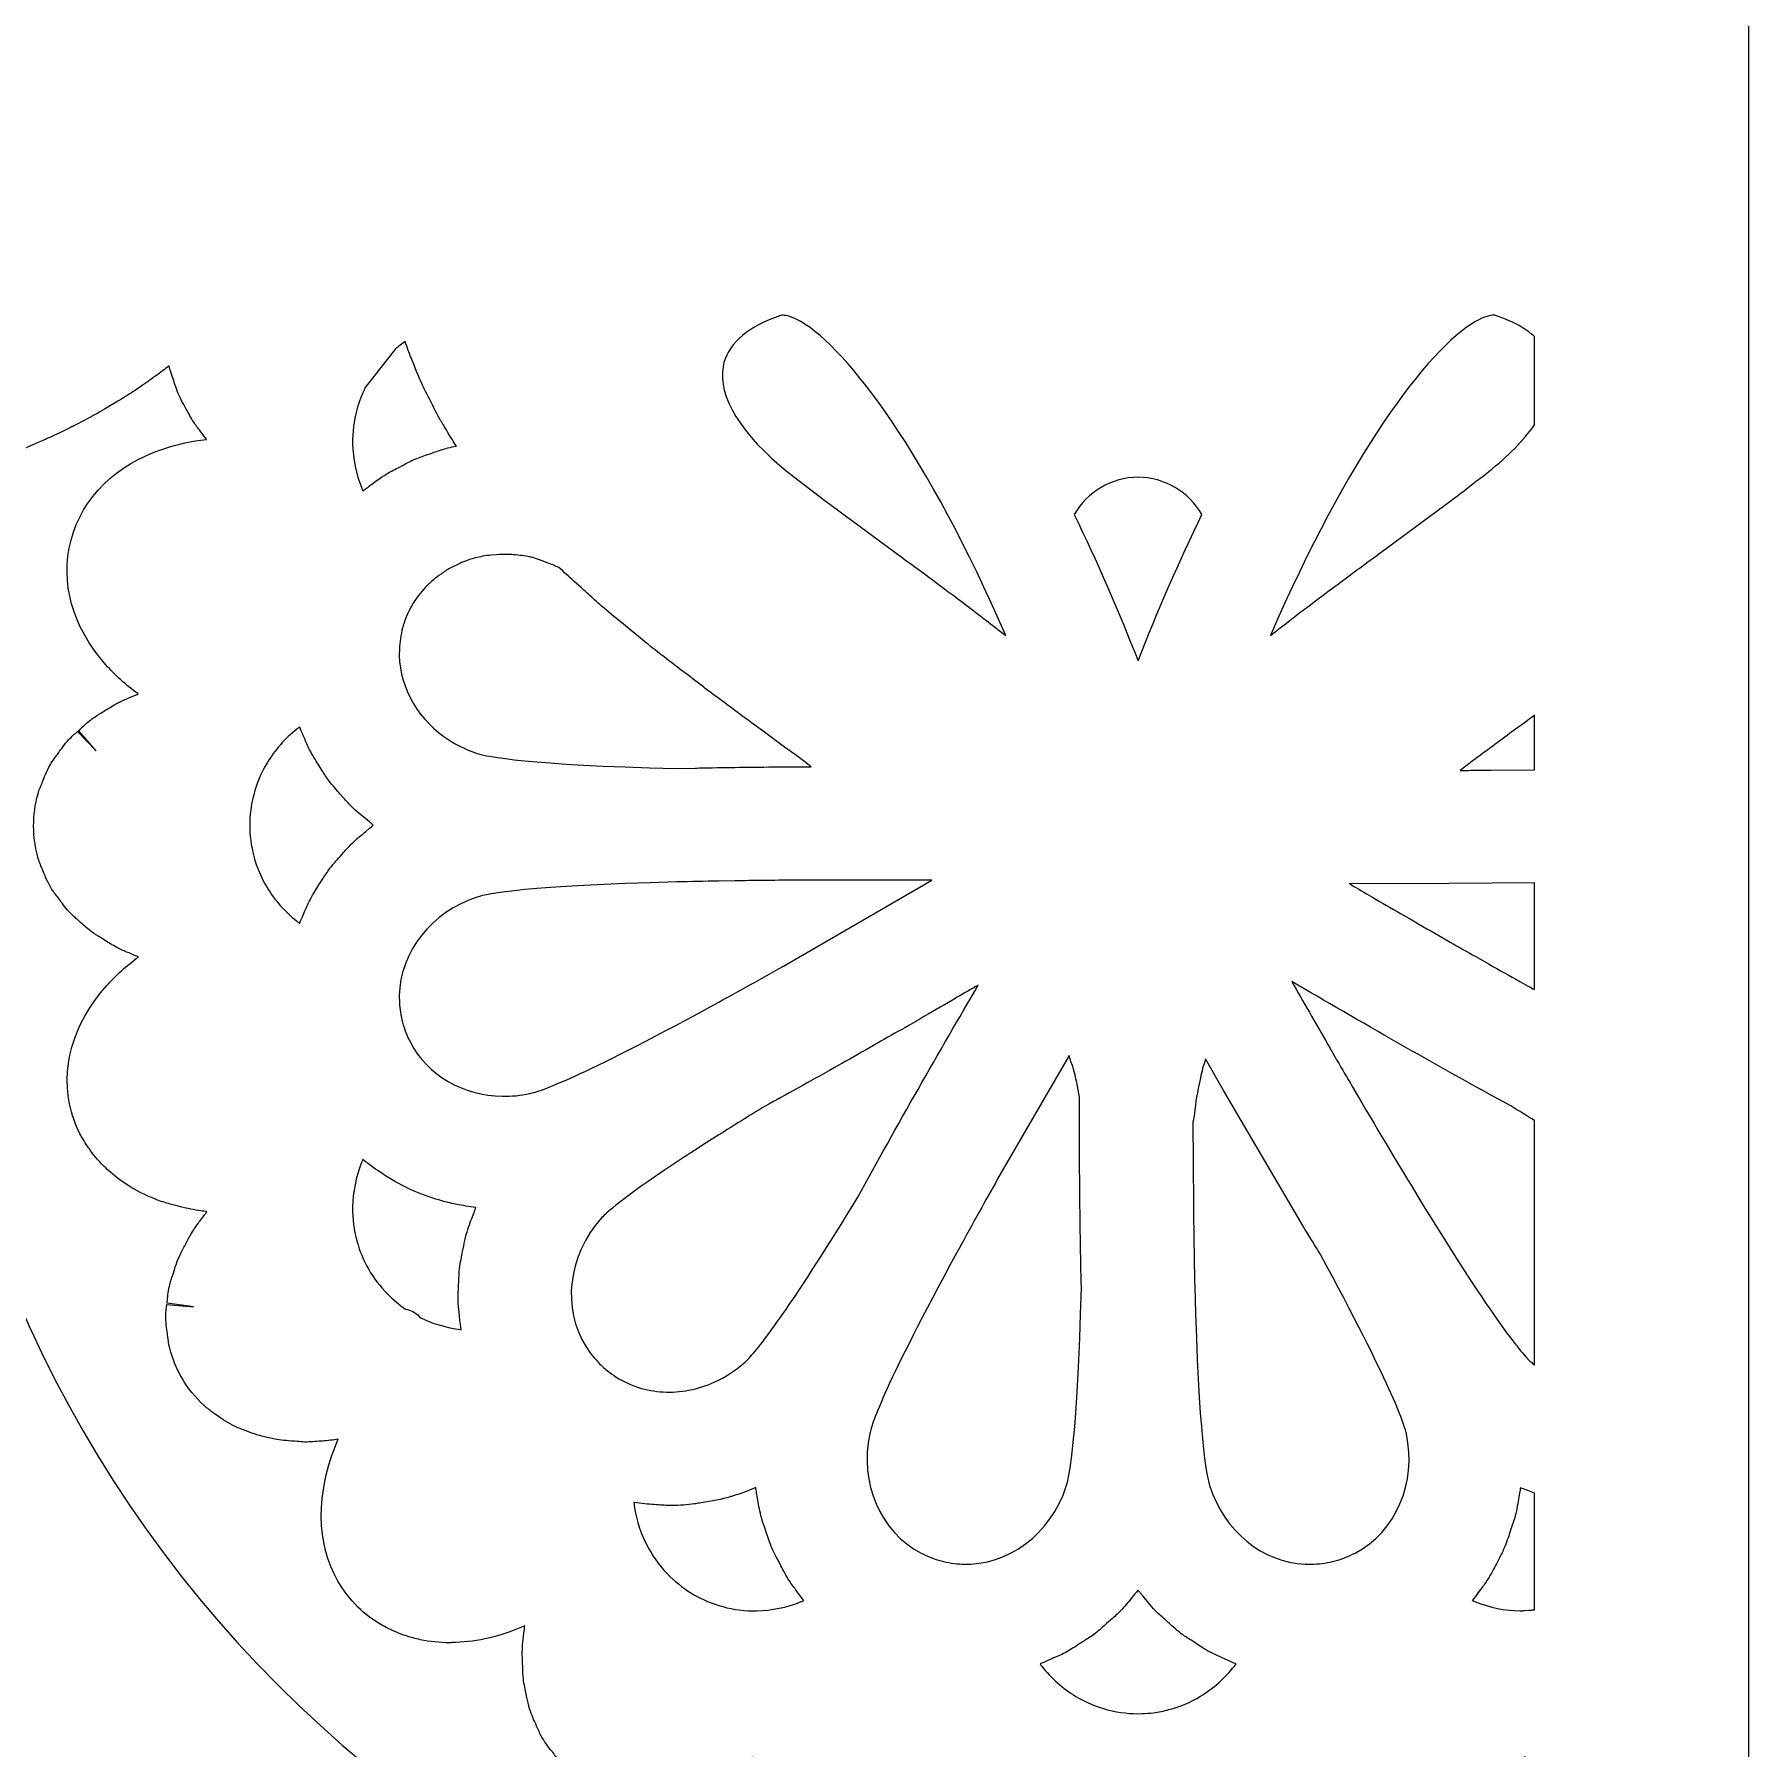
# Model space of a CAD drawing. Header units: millimetres. Extents: x 31 to 886, y -1164 to 562.
# Drawn here: x 822.2 to 886.3, y -148 to -83.9 of the extents above; entities that cross this region are included whole.
import ezdxf

# ---------------------------------------------------------------- set-up
doc = ezdxf.new("R2010")
doc.units = ezdxf.units.MM
doc.header["$MEASUREMENT"] = 0
doc.layers.add('Layer 3', color=7, linetype='Continuous')

msp = doc.modelspace()

# ---------------------------------------------------------------- linework, layer by layer
at = {"layer": 'Layer 3', "lineweight": 0}
msp.add_lwpolyline([(501.002, -19.871), (501.002, -581.098), (886.3, -581.098), (886.3, -19.871), (501.002, -19.871)], dxfattribs=at)
for points, knots in [([(847.978, -96.327), (848.119, -95.559), (848.8, -94.914), (849.894, -94.51), (849.894, -94.51), (849.931, -94.496), (849.931, -94.496), (849.967, -94.484), (850.002, -94.47), (850.03, -94.459), (850.065, -94.447), (850.099, -94.434), (850.13, -94.422), (850.151, -94.417), (850.181, -94.414), (850.221, -94.415), (850.34, -94.418), (850.549, -94.462), (850.877, -94.65), (852.664, -95.677), (855.655, -99.711), (858.537, -106.383), (858.02, -105.974), (857.535, -105.602), (857.098, -105.27), (856.147, -104.549), (855.143, -103.813), (854.341, -103.225), (854.341, -103.225), (851.782, -101.329), (851.782, -101.329), (851.782, -101.329), (850.4, -100.271), (850.4, -100.271), (848.655, -98.879), (847.772, -97.442), (847.978, -96.327)], [0, 0, 0, 0, 1, 1, 1, 2, 2, 2, 3, 3, 3, 4, 4, 4, 5, 5, 5, 6, 6, 6, 7, 7, 7, 8, 8, 8, 9, 9, 9, 10, 10, 10, 11, 11, 11, 12, 12, 12, 12]), ([(878.3, -98.509), (877.883, -99.093), (877.304, -99.683), (876.579, -100.261), (876.413, -100.391), (876.242, -100.523), (876.069, -100.656), (876.069, -100.656), (875.675, -100.959), (875.675, -100.959), (875.512, -101.083), (875.345, -101.208), (875.179, -101.334), (875.179, -101.334), (872.564, -103.27), (872.564, -103.27), (872.127, -103.589), (871.69, -103.91), (871.253, -104.234), (870.366, -104.891), (869.409, -105.607), (868.428, -106.384), (871.311, -99.712), (874.302, -95.678), (876.091, -94.65), (876.448, -94.445), (876.663, -94.414), (876.759, -94.414), (876.792, -94.414), (876.818, -94.417), (876.834, -94.42), (876.834, -94.42), (876.875, -94.436), (876.875, -94.436), (876.927, -94.457), (876.977, -94.476), (877.009, -94.487), (877.009, -94.487), (877.08, -94.513), (877.08, -94.513), (877.45, -94.65), (877.772, -94.815), (878.044, -95.008), (878.077, -95.031), (878.106, -95.057), (878.137, -95.081), (878.192, -95.123), (878.249, -95.164), (878.3, -95.209), (878.3, -95.209), (878.3, -98.509), (878.3, -98.509)], [0, 0, 0, 0, 1, 1, 1, 2, 2, 2, 3, 3, 3, 4, 4, 4, 5, 5, 5, 6, 6, 6, 7, 7, 7, 8, 8, 8, 9, 9, 9, 10, 10, 10, 11, 11, 11, 12, 12, 12, 13, 13, 13, 14, 14, 14, 15, 15, 15, 16, 16, 16, 17, 17, 17, 17]), ([(838.012, -99.305), (837.906, -99.324), (837.804, -99.345), (837.696, -99.373), (837.521, -99.418), (837.357, -99.474), (837.224, -99.522), (837.224, -99.522), (836.998, -99.598), (836.998, -99.598), (836.813, -99.659), (836.645, -99.715), (836.463, -99.793), (836.307, -99.861), (836.156, -99.939), (836.021, -100.012), (836.021, -100.012), (835.835, -100.109), (835.835, -100.109), (835.672, -100.193), (835.499, -100.283), (835.322, -100.395), (835.177, -100.486), (835.039, -100.588), (834.907, -100.688), (834.907, -100.688), (834.77, -100.791), (834.77, -100.791), (834.693, -100.847), (834.608, -100.91), (834.52, -100.979), (834.505, -100.945), (834.491, -100.91), (834.477, -100.877), (834.262, -100.34), (834.147, -99.779), (834.136, -99.21), (834.127, -98.786), (834.18, -98.362), (834.293, -97.947), (834.371, -97.664), (834.479, -97.379), (834.609, -97.118), (834.609, -97.118), (835.735, -95.672), (835.735, -95.672), (835.849, -95.576), (835.971, -95.485), (836.1, -95.399), (836.137, -95.51), (836.175, -95.62), (836.214, -95.728), (836.241, -95.803), (836.271, -95.879), (836.291, -95.925), (836.291, -95.925), (836.307, -95.963), (836.307, -95.963), (836.453, -96.351), (836.597, -96.699), (836.749, -97.029), (836.796, -97.13), (836.846, -97.231), (836.907, -97.35), (836.907, -97.35), (836.97, -97.474), (836.97, -97.474), (837.091, -97.718), (837.235, -98.006), (837.398, -98.295), (837.468, -98.419), (837.542, -98.542), (837.638, -98.7), (837.638, -98.7), (837.693, -98.791), (837.693, -98.791), (837.797, -98.963), (837.903, -99.135), (838.012, -99.305)], [0, 0, 0, 0, 1, 1, 1, 2, 2, 2, 3, 3, 3, 4, 4, 4, 5, 5, 5, 6, 6, 6, 7, 7, 7, 8, 8, 8, 9, 9, 9, 10, 10, 10, 11, 11, 11, 12, 12, 12, 13, 13, 13, 14, 14, 14, 15, 15, 15, 16, 16, 16, 17, 17, 17, 18, 18, 18, 19, 19, 19, 20, 20, 20, 21, 21, 21, 22, 22, 22, 23, 23, 23, 24, 24, 24, 25, 25, 25, 26, 26, 26, 26]), ([(878.3, -156.445), (873.535, -158.094), (868.553, -158.929), (863.483, -158.929), (838.415, -158.929), (818.021, -138.534), (818.021, -113.466), (818.021, -112.858), (818.033, -112.245), (818.057, -111.64), (818.061, -111.541), (818.068, -111.441), (818.075, -111.332), (818.081, -111.237), (818.088, -111.143), (818.093, -111.053), (818.093, -111.053), (818.106, -110.792), (818.106, -110.792), (818.123, -110.47), (818.14, -110.148), (818.167, -109.825), (818.176, -109.712), (818.187, -109.6), (818.201, -109.472), (818.201, -109.472), (818.253, -108.939), (818.253, -108.939), (818.282, -108.632), (818.311, -108.325), (818.348, -108.017), (818.363, -107.891), (818.382, -107.766), (818.403, -107.623), (818.403, -107.623), (818.486, -107.028), (818.486, -107.028), (818.522, -106.758), (818.558, -106.489), (818.601, -106.223), (818.625, -106.079), (818.652, -105.936), (818.68, -105.784), (818.68, -105.784), (818.784, -105.209), (818.784, -105.209), (818.785, -105.208), (818.79, -105.176), (818.79, -105.174), (818.834, -104.927), (818.878, -104.68), (818.927, -104.437), (818.955, -104.298), (818.987, -104.161), (819.02, -104.017), (819.02, -104.017), (819.15, -103.432), (819.15, -103.432), (819.206, -103.174), (819.262, -102.917), (819.325, -102.66), (819.357, -102.529), (819.392, -102.4), (819.437, -102.235), (819.437, -102.235), (819.589, -101.662), (819.589, -101.662), (819.655, -101.408), (819.721, -101.153), (819.795, -100.898), (819.841, -100.738), (819.891, -100.579), (819.946, -100.402), (819.946, -100.402), (820.041, -100.093), (820.041, -100.093), (820.265, -100.014), (820.49, -99.932), (820.721, -99.846), (820.721, -99.846), (820.78, -99.825), (820.78, -99.825), (821.423, -99.583), (822.044, -99.328), (822.642, -99.059), (822.642, -99.059), (822.745, -99.01), (822.745, -99.01), (823.01, -98.891), (823.274, -98.767), (823.543, -98.633), (823.605, -98.603), (823.666, -98.571), (823.717, -98.544), (823.717, -98.544), (823.813, -98.494), (823.813, -98.494), (824.028, -98.385), (824.242, -98.274), (824.447, -98.162), (824.532, -98.116), (824.616, -98.067), (824.694, -98.022), (824.694, -98.022), (824.861, -97.926), (824.861, -97.926), (825.031, -97.828), (825.201, -97.731), (825.368, -97.628), (825.461, -97.571), (825.554, -97.512), (825.643, -97.453), (825.643, -97.453), (825.735, -97.394), (825.735, -97.394), (825.915, -97.279), (826.095, -97.164), (826.268, -97.044), (826.368, -96.975), (826.467, -96.904), (826.563, -96.835), (826.563, -96.835), (826.649, -96.772), (826.649, -96.772), (826.82, -96.65), (826.989, -96.526), (827.149, -96.403), (827.191, -96.37), (827.234, -96.337), (827.277, -96.302), (827.278, -96.306), (827.279, -96.31), (827.28, -96.314), (827.316, -96.467), (827.365, -96.606), (827.397, -96.693), (827.397, -96.693), (827.451, -96.857), (827.451, -96.857), (827.49, -96.984), (827.549, -97.177), (827.643, -97.391), (827.7, -97.521), (827.77, -97.65), (827.826, -97.746), (827.826, -97.746), (827.921, -97.922), (827.921, -97.922), (827.994, -98.063), (828.081, -98.23), (828.196, -98.406), (828.273, -98.526), (828.363, -98.643), (828.436, -98.735), (828.436, -98.735), (828.576, -98.921), (828.576, -98.921), (828.609, -98.965), (828.641, -99.009), (828.674, -99.053), (828.126, -99.114), (827.599, -99.226), (827.113, -99.388), (825.282, -99.994), (824.039, -101.212), (823.614, -102.816), (823.196, -104.392), (823.659, -106.045), (824.916, -107.471), (825.262, -107.863), (825.668, -108.23), (826.119, -108.563), (826.074, -108.582), (826.031, -108.601), (825.99, -108.62), (825.99, -108.62), (825.778, -108.71), (825.778, -108.71), (825.637, -108.767), (825.499, -108.826), (825.37, -108.893), (825.196, -108.983), (825.051, -109.075), (824.919, -109.161), (824.919, -109.161), (824.754, -109.264), (824.754, -109.264), (824.625, -109.341), (824.499, -109.419), (824.387, -109.503), (824.203, -109.639), (824.06, -109.774), (823.952, -109.876), (823.952, -109.876), (823.897, -109.929), (823.897, -109.929), (823.897, -109.929), (824.549, -110.686), (824.549, -110.686), (824.549, -110.686), (823.85, -109.968), (823.85, -109.968), (823.753, -110.051), (823.641, -110.151), (823.53, -110.269), (823.359, -110.455), (823.24, -110.629), (823.153, -110.754), (823.153, -110.754), (823.103, -110.825), (823.103, -110.825), (823.032, -110.914), (822.928, -111.05), (822.844, -111.198), (822.692, -111.46), (822.601, -111.707), (822.55, -111.846), (822.55, -111.846), (822.532, -111.89), (822.532, -111.89), (822.486, -111.989), (822.425, -112.128), (822.381, -112.29), (822.27, -112.686), (822.214, -113.093), (822.216, -113.498), (822.217, -113.9), (822.274, -114.304), (822.388, -114.703), (822.437, -114.876), (822.501, -115.02), (822.55, -115.119), (822.55, -115.119), (822.565, -115.154), (822.565, -115.154), (822.622, -115.305), (822.708, -115.534), (822.857, -115.788), (822.941, -115.93), (823.034, -116.053), (823.116, -116.155), (823.116, -116.155), (823.183, -116.245), (823.183, -116.245), (823.262, -116.358), (823.382, -116.529), (823.548, -116.707), (823.669, -116.836), (823.796, -116.945), (823.854, -116.992), (823.854, -116.992), (823.986, -117.109), (823.986, -117.109), (824.107, -117.222), (824.242, -117.343), (824.409, -117.467), (824.526, -117.552), (824.654, -117.631), (824.751, -117.687), (824.751, -117.687), (824.931, -117.798), (824.931, -117.798), (825.06, -117.88), (825.212, -117.976), (825.395, -118.069), (825.526, -118.135), (825.666, -118.194), (825.78, -118.239), (825.78, -118.239), (825.991, -118.328), (825.991, -118.328), (826.038, -118.349), (826.085, -118.369), (826.132, -118.389), (825.688, -118.716), (825.288, -119.076), (824.947, -119.459), (823.663, -120.9), (823.196, -122.576), (823.63, -124.178), (823.729, -124.541), (823.883, -124.897), (824.099, -125.262), (824.155, -125.358), (824.217, -125.448), (824.268, -125.517), (824.268, -125.517), (824.298, -125.56), (824.298, -125.56), (824.456, -125.784), (824.634, -125.996), (824.831, -126.192), (824.831, -126.192), (824.854, -126.214), (824.854, -126.214), (824.929, -126.29), (825.004, -126.363), (825.084, -126.432), (825.311, -126.628), (825.56, -126.81), (825.806, -126.959), (825.857, -126.993), (825.913, -127.029), (825.992, -127.076), (826.291, -127.243), (826.618, -127.387), (826.986, -127.518), (827.074, -127.549), (827.165, -127.577), (827.254, -127.602), (827.254, -127.602), (827.32, -127.621), (827.32, -127.621), (827.584, -127.7), (827.835, -127.761), (828.086, -127.808), (828.21, -127.831), (828.333, -127.853), (828.461, -127.871), (828.538, -127.882), (828.615, -127.891), (828.693, -127.9), (828.664, -127.94), (828.636, -127.978), (828.61, -128.014), (828.61, -128.014), (828.464, -128.208), (828.464, -128.208), (828.369, -128.331), (828.275, -128.455), (828.197, -128.577), (828.094, -128.737), (828.015, -128.887), (827.958, -129), (827.958, -129), (827.86, -129.184), (827.86, -129.184), (827.793, -129.303), (827.716, -129.444), (827.648, -129.6), (827.57, -129.78), (827.519, -129.942), (827.478, -130.075), (827.478, -130.075), (827.424, -130.242), (827.424, -130.242), (827.368, -130.399), (827.324, -130.535), (827.29, -130.686), (827.237, -130.924), (827.22, -131.135), (827.21, -131.256), (827.21, -131.256), (827.203, -131.327), (827.203, -131.327), (827.203, -131.327), (828.194, -131.463), (828.194, -131.463), (828.194, -131.463), (828.194, -131.463), (828.194, -131.463), (828.194, -131.463), (827.197, -131.368), (827.197, -131.368), (827.178, -131.499), (827.159, -131.657), (827.158, -131.831), (827.158, -132.125), (827.197, -132.364), (827.223, -132.51), (827.223, -132.51), (827.232, -132.573), (827.232, -132.573), (827.241, -132.684), (827.259, -132.839), (827.301, -133.001), (827.403, -133.401), (827.558, -133.781), (827.761, -134.128), (827.977, -134.5), (828.249, -134.835), (828.59, -135.149), (828.706, -135.256), (828.825, -135.343), (828.911, -135.403), (828.911, -135.403), (828.942, -135.425), (828.942, -135.425), (829.193, -135.615), (829.411, -135.756), (829.648, -135.877), (829.78, -135.945), (829.919, -136.004), (830.058, -136.058), (830.058, -136.058), (830.09, -136.071), (830.09, -136.071), (830.348, -136.174), (830.591, -136.253), (830.837, -136.313), (830.99, -136.35), (831.144, -136.383), (831.304, -136.409), (831.533, -136.446), (831.775, -136.471), (832.064, -136.487), (832.162, -136.499), (832.258, -136.506), (832.352, -136.508), (832.447, -136.51), (832.541, -136.506), (832.634, -136.498), (832.745, -136.494), (832.857, -136.485), (832.969, -136.476), (832.969, -136.476), (833.014, -136.472), (833.014, -136.472), (833.212, -136.457), (833.403, -136.435), (833.598, -136.405), (833.377, -136.91), (833.21, -137.423), (833.106, -137.925), (832.715, -139.814), (833.149, -141.499), (834.327, -142.672), (834.589, -142.931), (834.893, -143.158), (835.257, -143.367), (835.342, -143.415), (835.43, -143.459), (835.548, -143.515), (835.806, -143.64), (836.081, -143.741), (836.338, -143.809), (836.338, -143.809), (836.398, -143.827), (836.398, -143.827), (836.483, -143.851), (836.569, -143.874), (836.66, -143.893), (837.035, -143.969), (837.394, -144.007), (837.758, -144.007), (837.776, -144.007), (837.794, -144.006), (837.812, -144.005), (837.812, -144.005), (837.837, -144.004), (837.837, -144.004), (838.246, -143.997), (838.662, -143.95), (839.078, -143.862), (839.571, -143.757), (840.073, -143.591), (840.569, -143.372), (840.561, -143.435), (840.555, -143.493), (840.55, -143.546), (840.55, -143.546), (840.524, -143.764), (840.524, -143.764), (840.503, -143.909), (840.486, -144.056), (840.48, -144.196), (840.47, -144.399), (840.478, -144.584), (840.487, -144.756), (840.487, -144.756), (840.493, -144.928), (840.493, -144.928), (840.495, -145.071), (840.499, -145.214), (840.515, -145.353), (840.542, -145.582), (840.588, -145.777), (840.622, -145.922), (840.622, -145.922), (840.65, -146.057), (840.65, -146.057), (840.673, -146.18), (840.703, -146.326), (840.748, -146.472), (840.825, -146.718), (840.918, -146.916), (840.975, -147.036), (840.975, -147.036), (841.024, -147.144), (841.024, -147.144), (841.084, -147.297), (841.14, -147.417), (841.206, -147.532), (841.357, -147.794), (841.523, -147.994), (841.612, -148.101), (841.612, -148.101), (841.648, -148.148), (841.648, -148.148), (841.739, -148.277), (841.825, -148.381), (841.916, -148.475), (842.203, -148.768), (842.526, -149.019), (842.877, -149.22), (843.222, -149.419), (843.597, -149.57), (843.99, -149.67), (844.091, -149.696), (844.196, -149.714), (844.298, -149.724), (844.298, -149.724), (844.308, -149.726), (844.308, -149.726), (844.473, -149.76), (844.7, -149.806), (844.974, -149.814), (845.065, -149.817), (845.162, -149.815), (845.263, -149.807), (845.556, -149.8), (845.858, -149.764), (846.186, -149.696), (846.274, -149.678), (846.362, -149.655), (846.459, -149.629), (846.459, -149.629), (846.49, -149.621), (846.49, -149.621), (846.724, -149.559), (846.96, -149.481), (847.192, -149.389), (847.193, -149.389), (847.228, -149.375), (847.229, -149.374), (847.321, -149.338), (847.411, -149.302), (847.498, -149.262), (847.743, -149.149), (847.994, -149.015), (848.243, -148.864), (848.303, -148.831), (848.361, -148.797), (848.409, -148.765), (848.626, -148.625), (848.844, -148.467), (849.072, -148.282), (849.133, -148.828), (849.245, -149.352), (849.406, -149.837), (850.012, -151.668), (851.228, -152.91), (852.826, -153.333), (853.197, -153.433), (853.582, -153.484), (853.973, -153.484), (854.054, -153.484), (854.121, -153.479), (854.175, -153.473), (854.237, -153.468), (854.302, -153.461), (854.381, -153.45), (854.663, -153.425), (854.93, -153.378), (855.198, -153.306), (855.323, -153.271), (855.447, -153.23), (855.576, -153.184), (855.823, -153.095), (856.063, -152.988), (856.296, -152.862), (856.296, -152.862), (856.358, -152.829), (856.358, -152.829), (856.446, -152.783), (856.534, -152.735), (856.617, -152.684), (856.961, -152.47), (857.265, -152.244), (857.546, -151.992), (857.916, -151.658), (858.265, -151.268), (858.583, -150.836), (858.6, -150.875), (858.616, -150.913), (858.632, -150.948), (858.632, -150.948), (858.723, -151.162), (858.723, -151.162), (858.78, -151.303), (858.84, -151.442), (858.906, -151.572), (858.995, -151.745), (859.089, -151.892), (859.159, -152), (859.159, -152), (859.271, -152.179), (859.271, -152.179), (859.343, -152.301), (859.423, -152.432), (859.517, -152.557), (859.633, -152.715), (859.751, -152.845), (859.843, -152.942), (859.843, -152.942), (859.969, -153.083), (859.969, -153.083), (860.061, -153.189), (860.162, -153.303), (860.28, -153.413), (860.457, -153.576), (860.625, -153.693), (860.714, -153.754), (860.714, -153.754), (860.838, -153.845), (860.838, -153.845), (860.935, -153.922), (861.061, -154.017), (861.21, -154.103), (861.455, -154.246), (861.681, -154.331), (861.804, -154.377), (861.804, -154.377), (861.885, -154.41), (861.885, -154.41), (861.992, -154.46), (862.132, -154.52), (862.299, -154.567), (862.695, -154.678), (863.104, -154.734), (863.517, -154.734), (863.92, -154.733), (864.324, -154.675), (864.722, -154.561), (864.888, -154.513), (865.027, -154.452), (865.123, -154.407), (865.123, -154.407), (865.192, -154.378), (865.192, -154.378), (865.34, -154.321), (865.563, -154.235), (865.811, -154.09), (865.929, -154.019), (866.039, -153.942), (866.176, -153.831), (866.176, -153.831), (866.263, -153.767), (866.263, -153.767), (866.376, -153.687), (866.548, -153.567), (866.726, -153.4), (866.844, -153.29), (866.945, -153.173), (867.037, -153.065), (867.037, -153.065), (867.126, -152.965), (867.126, -152.965), (867.228, -152.855), (867.354, -152.718), (867.483, -152.541), (867.568, -152.426), (867.646, -152.3), (867.703, -152.2), (867.703, -152.2), (867.808, -152.03), (867.808, -152.03), (867.893, -151.897), (867.993, -151.74), (868.085, -151.559), (868.15, -151.431), (868.207, -151.294), (868.253, -151.18), (868.253, -151.18), (868.343, -150.964), (868.343, -150.964), (868.365, -150.916), (868.386, -150.867), (868.407, -150.818), (868.734, -151.262), (869.094, -151.662), (869.476, -152.002), (869.756, -152.252), (870.061, -152.476), (870.407, -152.688), (870.493, -152.741), (870.579, -152.787), (870.66, -152.829), (870.66, -152.829), (870.712, -152.856), (870.712, -152.856), (870.959, -152.988), (871.211, -153.099), (871.454, -153.184), (871.577, -153.228), (871.701, -153.269), (871.816, -153.299), (872.095, -153.374), (872.382, -153.424), (872.672, -153.446), (872.739, -153.455), (872.806, -153.462), (872.867, -153.466), (872.867, -153.466), (872.972, -153.472), (872.972, -153.472), (873.076, -153.478), (873.18, -153.478), (873.284, -153.474), (873.594, -153.459), (873.898, -153.4), (874.196, -153.319), (876.246, -152.763), (877.631, -150.784), (877.92, -148.265), (878.047, -148.368), (878.174, -148.464), (878.3, -148.554), (878.3, -148.554), (878.3, -156.445), (878.3, -156.445)], [0, 0, 0, 0, 1, 1, 1, 2, 2, 2, 3, 3, 3, 4, 4, 4, 5, 5, 5, 6, 6, 6, 7, 7, 7, 8, 8, 8, 9, 9, 9, 10, 10, 10, 11, 11, 11, 12, 12, 12, 13, 13, 13, 14, 14, 14, 15, 15, 15, 16, 16, 16, 17, 17, 17, 18, 18, 18, 19, 19, 19, 20, 20, 20, 21, 21, 21, 22, 22, 22, 23, 23, 23, 24, 24, 24, 25, 25, 25, 26, 26, 26, 27, 27, 27, 28, 28, 28, 29, 29, 29, 30, 30, 30, 31, 31, 31, 32, 32, 32, 33, 33, 33, 34, 34, 34, 35, 35, 35, 36, 36, 36, 37, 37, 37, 38, 38, 38, 39, 39, 39, 40, 40, 40, 41, 41, 41, 42, 42, 42, 43, 43, 43, 44, 44, 44, 45, 45, 45, 46, 46, 46, 47, 47, 47, 48, 48, 48, 49, 49, 49, 50, 50, 50, 51, 51, 51, 52, 52, 52, 53, 53, 53, 54, 54, 54, 55, 55, 55, 56, 56, 56, 57, 57, 57, 58, 58, 58, 59, 59, 59, 60, 60, 60, 61, 61, 61, 62, 62, 62, 63, 63, 63, 64, 64, 64, 65, 65, 65, 66, 66, 66, 67, 67, 67, 68, 68, 68, 69, 69, 69, 70, 70, 70, 71, 71, 71, 72, 72, 72, 73, 73, 73, 74, 74, 74, 75, 75, 75, 76, 76, 76, 77, 77, 77, 78, 78, 78, 79, 79, 79, 80, 80, 80, 81, 81, 81, 82, 82, 82, 83, 83, 83, 84, 84, 84, 85, 85, 85, 86, 86, 86, 87, 87, 87, 88, 88, 88, 89, 89, 89, 90, 90, 90, 91, 91, 91, 92, 92, 92, 93, 93, 93, 94, 94, 94, 95, 95, 95, 96, 96, 96, 97, 97, 97, 98, 98, 98, 99, 99, 99, 100, 100, 100, 101, 101, 101, 102, 102, 102, 103, 103, 103, 104, 104, 104, 105, 105, 105, 106, 106, 106, 107, 107, 107, 108, 108, 108, 109, 109, 109, 110, 110, 110, 111, 111, 111, 112, 112, 112, 113, 113, 113, 114, 114, 114, 115, 115, 115, 116, 116, 116, 117, 117, 117, 118, 118, 118, 119, 119, 119, 120, 120, 120, 121, 121, 121, 122, 122, 122, 123, 123, 123, 124, 124, 124, 125, 125, 125, 126, 126, 126, 127, 127, 127, 128, 128, 128, 129, 129, 129, 130, 130, 130, 131, 131, 131, 132, 132, 132, 133, 133, 133, 134, 134, 134, 135, 135, 135, 136, 136, 136, 137, 137, 137, 138, 138, 138, 139, 139, 139, 140, 140, 140, 141, 141, 141, 142, 142, 142, 143, 143, 143, 144, 144, 144, 145, 145, 145, 146, 146, 146, 147, 147, 147, 148, 148, 148, 149, 149, 149, 150, 150, 150, 151, 151, 151, 152, 152, 152, 153, 153, 153, 154, 154, 154, 155, 155, 155, 156, 156, 156, 157, 157, 157, 158, 158, 158, 159, 159, 159, 160, 160, 160, 161, 161, 161, 162, 162, 162, 163, 163, 163, 164, 164, 164, 165, 165, 165, 166, 166, 166, 167, 167, 167, 168, 168, 168, 169, 169, 169, 170, 170, 170, 171, 171, 171, 172, 172, 172, 173, 173, 173, 174, 174, 174, 175, 175, 175, 176, 176, 176, 177, 177, 177, 178, 178, 178, 179, 179, 179, 180, 180, 180, 181, 181, 181, 182, 182, 182, 183, 183, 183, 184, 184, 184, 185, 185, 185, 186, 186, 186, 187, 187, 187, 188, 188, 188, 189, 189, 189, 190, 190, 190, 191, 191, 191, 192, 192, 192, 193, 193, 193, 194, 194, 194, 195, 195, 195, 196, 196, 196, 197, 197, 197, 198, 198, 198, 199, 199, 199, 200, 200, 200, 201, 201, 201, 202, 202, 202, 203, 203, 203, 204, 204, 204, 205, 205, 205, 206, 206, 206, 207, 207, 207, 208, 208, 208, 209, 209, 209, 210, 210, 210, 211, 211, 211, 212, 212, 212, 213, 213, 213, 214, 214, 214, 215, 215, 215, 216, 216, 216, 217, 217, 217, 218, 218, 218, 219, 219, 219, 220, 220, 220, 221, 221, 221, 222, 222, 222, 223, 223, 223, 224, 224, 224, 225, 225, 225, 226, 226, 226, 227, 227, 227, 228, 228, 228, 229, 229, 229, 230, 230, 230, 231, 231, 231, 232, 232, 232, 233, 233, 233, 234, 234, 234, 235, 235, 235, 236, 236, 236, 237, 237, 237, 238, 238, 238, 239, 239, 239, 240, 240, 240, 240]), ([(861.097, -101.86), (861.579, -101.015), (862.494, -100.469), (863.483, -100.469), (864.472, -100.469), (865.387, -101.014), (865.87, -101.86), (865.035, -103.58), (864.21, -105.47), (863.483, -107.32), (862.757, -105.47), (861.932, -103.58), (861.097, -101.86)], [0, 0, 0, 0, 1, 1, 1, 2, 2, 2, 3, 3, 3, 4, 4, 4, 4]), ([(841.213, -103.587), (841.213, -103.587), (841.321, -103.628), (841.321, -103.628), (841.424, -103.667), (841.53, -103.707), (841.649, -103.756), (841.712, -103.782), (841.777, -103.81), (841.846, -103.839), (842.032, -104.011), (842.221, -104.18), (842.406, -104.345), (842.406, -104.345), (842.674, -104.584), (842.674, -104.584), (842.743, -104.647), (842.811, -104.71), (842.897, -104.791), (842.897, -104.791), (842.931, -104.821), (842.931, -104.821), (843.097, -104.977), (843.264, -105.131), (843.44, -105.283), (843.679, -105.488), (843.926, -105.688), (844.198, -105.908), (844.198, -105.908), (844.822, -106.42), (844.822, -106.42), (845.015, -106.579), (845.208, -106.739), (845.405, -106.894), (845.972, -107.34), (846.559, -107.783), (847.056, -108.157), (847.056, -108.157), (847.204, -108.271), (847.204, -108.271), (847.275, -108.326), (847.347, -108.381), (847.411, -108.429), (848.081, -108.93), (848.754, -109.424), (849.42, -109.914), (849.957, -110.308), (850.498, -110.706), (851.032, -111.103), (851.032, -111.103), (851.266, -111.279), (851.266, -111.279), (851.046, -111.28), (850.824, -111.281), (850.596, -111.282), (850.596, -111.282), (850.564, -111.283), (850.564, -111.283), (850.099, -111.285), (849.634, -111.29), (849.135, -111.295), (849.135, -111.295), (849.07, -111.296), (849.07, -111.296), (848.63, -111.301), (848.192, -111.308), (847.757, -111.315), (847.757, -111.315), (847.581, -111.318), (847.581, -111.318), (847.362, -111.322), (847.145, -111.326), (846.931, -111.331), (846.931, -111.331), (846.219, -111.347), (846.219, -111.347), (840.662, -111.208), (839.171, -110.906), (838.787, -110.783), (838.34, -110.639), (837.923, -110.428), (837.547, -110.156), (836.448, -109.362), (835.826, -108.142), (835.882, -106.89), (835.894, -106.62), (835.934, -106.355), (836.003, -106.1), (836.07, -105.847), (836.167, -105.597), (836.293, -105.357), (836.37, -105.207), (836.472, -105.05), (836.592, -104.888), (836.592, -104.888), (836.725, -104.735), (836.725, -104.735), (836.825, -104.614), (836.907, -104.524), (836.982, -104.453), (837.027, -104.408), (837.076, -104.367), (837.14, -104.311), (837.234, -104.231), (837.334, -104.154), (837.438, -104.081), (837.498, -104.039), (837.556, -103.998), (837.612, -103.962), (837.707, -103.904), (837.827, -103.84), (837.996, -103.758), (837.996, -103.758), (838.136, -103.685), (838.136, -103.685), (838.332, -103.601), (838.516, -103.536), (838.658, -103.497), (838.658, -103.497), (838.718, -103.482), (838.718, -103.482), (838.897, -103.436), (839.098, -103.4), (839.312, -103.375), (839.312, -103.375), (839.512, -103.364), (839.512, -103.364), (839.65, -103.355), (839.765, -103.35), (839.87, -103.35), (839.904, -103.35), (839.937, -103.35), (839.964, -103.351), (840.018, -103.354), (840.071, -103.356), (840.131, -103.361), (840.379, -103.378), (840.577, -103.403), (840.751, -103.441), (840.811, -103.454), (840.953, -103.491), (841.213, -103.587)], [0, 0, 0, 0, 1, 1, 1, 2, 2, 2, 3, 3, 3, 4, 4, 4, 5, 5, 5, 6, 6, 6, 7, 7, 7, 8, 8, 8, 9, 9, 9, 10, 10, 10, 11, 11, 11, 12, 12, 12, 13, 13, 13, 14, 14, 14, 15, 15, 15, 16, 16, 16, 17, 17, 17, 18, 18, 18, 19, 19, 19, 20, 20, 20, 21, 21, 21, 22, 22, 22, 23, 23, 23, 24, 24, 24, 25, 25, 25, 26, 26, 26, 27, 27, 27, 28, 28, 28, 29, 29, 29, 30, 30, 30, 31, 31, 31, 32, 32, 32, 33, 33, 33, 34, 34, 34, 35, 35, 35, 36, 36, 36, 37, 37, 37, 38, 38, 38, 39, 39, 39, 40, 40, 40, 41, 41, 41, 42, 42, 42, 43, 43, 43, 44, 44, 44, 45, 45, 45, 46, 46, 46, 47, 47, 47, 47]), ([(878.3, -111.391), (878.3, -111.391), (876.676, -111.408), (876.676, -111.408), (876.676, -111.408), (876.135, -111.414), (876.135, -111.414), (875.929, -111.415), (875.723, -111.416), (875.517, -111.417), (875.517, -111.417), (875.891, -111.135), (875.891, -111.135), (876.384, -110.769), (876.877, -110.406), (877.368, -110.044), (877.368, -110.044), (877.542, -109.917), (877.542, -109.917), (877.801, -109.727), (878.053, -109.541), (878.3, -109.358), (878.3, -109.358), (878.3, -111.391), (878.3, -111.391)], [0, 0, 0, 0, 1, 1, 1, 2, 2, 2, 3, 3, 3, 4, 4, 4, 5, 5, 5, 6, 6, 6, 7, 7, 7, 8, 8, 8, 8]), ([(830.439, -112.329), (830.547, -111.909), (830.715, -111.51), (830.938, -111.141), (831.229, -110.657), (831.606, -110.23), (832.057, -109.875), (832.09, -109.849), (832.123, -109.824), (832.157, -109.798), (832.202, -109.911), (832.247, -110.013), (832.288, -110.108), (832.288, -110.108), (832.356, -110.265), (832.356, -110.265), (832.419, -110.413), (832.483, -110.561), (832.557, -110.7), (832.672, -110.918), (832.795, -111.108), (832.882, -111.243), (832.882, -111.243), (832.99, -111.414), (832.99, -111.414), (833.072, -111.544), (833.154, -111.672), (833.244, -111.791), (833.397, -111.997), (833.556, -112.174), (833.663, -112.291), (833.663, -112.291), (833.795, -112.441), (833.795, -112.441), (833.891, -112.552), (833.988, -112.663), (834.097, -112.77), (834.283, -112.952), (834.466, -113.099), (834.629, -113.231), (834.629, -113.231), (834.765, -113.344), (834.765, -113.344), (834.813, -113.385), (834.86, -113.426), (834.909, -113.466), (834.863, -113.504), (834.818, -113.542), (834.772, -113.582), (834.772, -113.582), (834.634, -113.696), (834.634, -113.696), (834.481, -113.819), (834.29, -113.972), (834.094, -114.164), (833.987, -114.27), (833.889, -114.381), (833.808, -114.476), (833.808, -114.476), (833.664, -114.639), (833.664, -114.639), (833.55, -114.765), (833.394, -114.939), (833.247, -115.135), (833.153, -115.261), (833.068, -115.393), (832.995, -115.511), (832.995, -115.511), (832.879, -115.693), (832.879, -115.693), (832.78, -115.847), (832.667, -116.022), (832.556, -116.233), (832.481, -116.376), (832.416, -116.525), (832.355, -116.669), (832.355, -116.669), (832.289, -116.824), (832.289, -116.824), (832.251, -116.909), (832.206, -117.012), (832.159, -117.128), (832.152, -117.122), (832.144, -117.116), (832.136, -117.11), (832.106, -117.089), (832.076, -117.067), (832.04, -117.043), (831.598, -116.691), (831.228, -116.271), (830.939, -115.792), (830.719, -115.429), (830.553, -115.036), (830.444, -114.622), (830.341, -114.23), (830.289, -113.841), (830.289, -113.466), (830.289, -113.099), (830.34, -112.716), (830.439, -112.329)], [0, 0, 0, 0, 1, 1, 1, 2, 2, 2, 3, 3, 3, 4, 4, 4, 5, 5, 5, 6, 6, 6, 7, 7, 7, 8, 8, 8, 9, 9, 9, 10, 10, 10, 11, 11, 11, 12, 12, 12, 13, 13, 13, 14, 14, 14, 15, 15, 15, 16, 16, 16, 17, 17, 17, 18, 18, 18, 19, 19, 19, 20, 20, 20, 21, 21, 21, 22, 22, 22, 23, 23, 23, 24, 24, 24, 25, 25, 25, 26, 26, 26, 27, 27, 27, 28, 28, 28, 29, 29, 29, 30, 30, 30, 31, 31, 31, 32, 32, 32, 33, 33, 33, 33]), ([(836.293, -121.576), (836.168, -121.335), (836.07, -121.084), (836.001, -120.827), (835.935, -120.581), (835.894, -120.32), (835.884, -120.102), (835.884, -120.102), (835.878, -119.834), (835.878, -119.834), (835.902, -118.208), (837.099, -116.693), (838.788, -116.15), (839.171, -116.026), (840.665, -115.724), (846.246, -115.584), (846.761, -115.571), (847.287, -115.561), (847.817, -115.552), (847.817, -115.552), (848.413, -115.543), (848.413, -115.543), (848.754, -115.538), (849.095, -115.534), (849.439, -115.53), (849.439, -115.53), (849.908, -115.526), (849.908, -115.526), (850.303, -115.522), (850.696, -115.519), (851.084, -115.517), (851.084, -115.517), (852.753, -115.513), (852.753, -115.513), (852.753, -115.513), (854.223, -115.515), (854.223, -115.515), (854.763, -115.516), (855.283, -115.519), (855.78, -115.522), (855.78, -115.522), (850.233, -118.733), (850.233, -118.733), (849.277, -119.271), (848.356, -119.782), (847.497, -120.25), (842.6, -122.917), (841.151, -123.405), (840.756, -123.49), (840.412, -123.565), (840.067, -123.597), (839.73, -123.592), (838.268, -123.566), (836.936, -122.813), (836.293, -121.576)], [0, 0, 0, 0, 1, 1, 1, 2, 2, 2, 3, 3, 3, 4, 4, 4, 5, 5, 5, 6, 6, 6, 7, 7, 7, 8, 8, 8, 9, 9, 9, 10, 10, 10, 11, 11, 11, 12, 12, 12, 13, 13, 13, 14, 14, 14, 15, 15, 15, 16, 16, 16, 17, 17, 17, 18, 18, 18, 18]), ([(878.3, -119.608), (878.219, -119.563), (878.137, -119.518), (878.055, -119.473), (878.055, -119.473), (877.744, -119.299), (877.744, -119.299), (877.365, -119.087), (876.984, -118.875), (876.602, -118.659), (876.602, -118.659), (876.101, -118.375), (876.101, -118.375), (875.78, -118.194), (875.459, -118.012), (875.144, -117.832), (875.144, -117.832), (874.866, -117.672), (874.866, -117.672), (874.469, -117.445), (874.074, -117.218), (873.686, -116.994), (873.686, -116.994), (873.29, -116.765), (873.29, -116.765), (872.945, -116.565), (872.599, -116.365), (872.245, -116.159), (872.245, -116.159), (872.11, -116.08), (872.11, -116.08), (871.859, -115.933), (871.61, -115.788), (871.366, -115.645), (871.366, -115.645), (874.021, -115.658), (874.021, -115.658), (874.021, -115.658), (875.091, -115.649), (875.091, -115.649), (875.091, -115.649), (878.3, -115.624), (878.3, -115.624), (878.3, -115.624), (878.3, -119.608), (878.3, -119.608)], [0, 0, 0, 0, 1, 1, 1, 2, 2, 2, 3, 3, 3, 4, 4, 4, 5, 5, 5, 6, 6, 6, 7, 7, 7, 8, 8, 8, 9, 9, 9, 10, 10, 10, 11, 11, 11, 12, 12, 12, 13, 13, 13, 14, 14, 14, 15, 15, 15, 15]), ([(849.005, -133.312), (848.932, -133.393), (848.867, -133.461), (848.811, -133.512), (848.462, -133.828), (848.071, -134.085), (847.649, -134.274), (847.035, -134.548), (846.376, -134.672), (845.743, -134.637), (845.11, -134.603), (844.504, -134.411), (843.988, -134.082), (843.761, -133.937), (843.551, -133.769), (843.365, -133.583), (843.181, -133.4), (843.013, -133.19), (842.865, -132.958), (841.942, -131.512), (842.177, -129.53), (843.437, -128.139), (843.488, -128.082), (843.557, -128.017), (843.638, -127.944), (844.101, -127.529), (845.203, -126.688), (847.822, -125.034), (848.37, -124.687), (848.946, -124.327), (849.546, -123.96), (850.314, -123.542), (851.164, -123.071), (852.14, -122.521), (852.14, -122.521), (852.414, -122.369), (852.414, -122.369), (852.809, -122.146), (853.205, -121.921), (853.598, -121.697), (853.598, -121.697), (853.877, -121.538), (853.877, -121.538), (854.226, -121.34), (854.572, -121.141), (854.918, -120.942), (854.918, -120.942), (855.328, -120.706), (855.328, -120.706), (855.741, -120.467), (856.146, -120.233), (856.548, -119.999), (856.548, -119.999), (856.728, -119.894), (856.728, -119.894), (856.995, -119.739), (857.257, -119.586), (857.514, -119.436), (856.09, -121.871), (854.431, -124.758), (853.018, -127.355), (850.667, -131.201), (849.538, -132.717), (849.005, -133.312)], [0, 0, 0, 0, 1, 1, 1, 2, 2, 2, 3, 3, 3, 4, 4, 4, 5, 5, 5, 6, 6, 6, 7, 7, 7, 8, 8, 8, 9, 9, 9, 10, 10, 10, 11, 11, 11, 12, 12, 12, 13, 13, 13, 14, 14, 14, 15, 15, 15, 16, 16, 16, 17, 17, 17, 18, 18, 18, 19, 19, 19, 20, 20, 20, 21, 21, 21, 21]), ([(878.3, -133.637), (878.251, -133.596), (878.202, -133.554), (878.155, -133.511), (877.856, -133.241), (876.847, -132.098), (873.936, -127.335), (873.267, -126.241), (872.532, -125.009), (871.687, -123.569), (871.687, -123.569), (871.47, -123.198), (871.47, -123.198), (871.29, -122.891), (871.114, -122.587), (870.927, -122.264), (870.927, -122.264), (870.66, -121.804), (870.66, -121.804), (870.425, -121.398), (870.194, -120.998), (869.967, -120.601), (869.967, -120.601), (869.884, -120.456), (869.884, -120.456), (869.659, -120.064), (869.439, -119.679), (869.225, -119.302), (871.689, -120.746), (874.657, -122.454), (877.368, -123.93), (877.368, -123.93), (877.41, -123.954), (877.41, -123.954), (877.723, -124.145), (878.018, -124.327), (878.3, -124.502), (878.3, -124.502), (878.3, -133.637), (878.3, -133.637)], [0, 0, 0, 0, 1, 1, 1, 2, 2, 2, 3, 3, 3, 4, 4, 4, 5, 5, 5, 6, 6, 6, 7, 7, 7, 8, 8, 8, 9, 9, 9, 10, 10, 10, 11, 11, 11, 12, 12, 12, 13, 13, 13, 13]), ([(853.459, -136.195), (853.545, -135.801), (854.03, -134.355), (856.7, -129.453), (856.947, -129), (857.201, -128.537), (857.459, -128.072), (857.459, -128.072), (857.555, -127.899), (857.555, -127.899), (857.782, -127.492), (858.011, -127.083), (858.237, -126.681), (858.237, -126.681), (860.906, -122.064), (860.906, -122.064), (860.916, -122.097), (860.927, -122.131), (860.937, -122.164), (860.961, -122.246), (860.989, -122.328), (861.029, -122.44), (861.039, -122.469), (861.05, -122.497), (861.059, -122.532), (861.155, -122.893), (861.235, -123.268), (861.292, -123.623), (861.29, -125.502), (861.302, -127.275), (861.327, -128.895), (861.338, -129.545), (861.35, -130.178), (861.364, -130.734), (861.225, -136.288), (860.924, -137.779), (860.8, -138.163), (860.226, -139.949), (858.623, -141.144), (856.916, -141.068), (856.638, -141.055), (856.37, -141.015), (856.122, -140.949), (855.871, -140.882), (855.619, -140.783), (855.374, -140.656), (853.851, -139.865), (853.064, -138.03), (853.459, -136.195)], [0, 0, 0, 0, 1, 1, 1, 2, 2, 2, 3, 3, 3, 4, 4, 4, 5, 5, 5, 6, 6, 6, 7, 7, 7, 8, 8, 8, 9, 9, 9, 10, 10, 10, 11, 11, 11, 12, 12, 12, 13, 13, 13, 14, 14, 14, 15, 15, 15, 16, 16, 16, 16]), ([(866.167, -138.164), (866.043, -137.78), (865.741, -136.284), (865.602, -130.704), (865.59, -130.208), (865.579, -129.691), (865.57, -129.169), (865.57, -129.169), (865.532, -124.559), (865.532, -124.559), (865.561, -124.45), (865.581, -124.34), (865.591, -124.23), (865.631, -123.833), (865.697, -123.426), (865.798, -122.968), (865.798, -122.968), (865.81, -122.909), (865.81, -122.909), (865.862, -122.677), (865.926, -122.442), (866.002, -122.196), (866.002, -122.196), (866.659, -123.348), (866.659, -123.348), (866.659, -123.348), (869.658, -128.45), (869.658, -128.45), (869.658, -128.45), (869.719, -128.551), (869.719, -128.551), (869.914, -128.875), (870.108, -129.195), (870.282, -129.479), (872.938, -134.357), (873.423, -135.801), (873.508, -136.195), (873.904, -138.031), (873.116, -139.865), (871.592, -140.657), (871.352, -140.782), (871.1, -140.88), (870.849, -140.948), (870.596, -141.016), (870.328, -141.056), (870.053, -141.068), (870.051, -141.068), (870.049, -141.069), (870.047, -141.069), (869.941, -141.074), (869.834, -141.075), (869.729, -141.071), (868.146, -141.008), (866.709, -139.848), (866.167, -138.164)], [0, 0, 0, 0, 1, 1, 1, 2, 2, 2, 3, 3, 3, 4, 4, 4, 5, 5, 5, 6, 6, 6, 7, 7, 7, 8, 8, 8, 9, 9, 9, 10, 10, 10, 11, 11, 11, 12, 12, 12, 13, 13, 13, 14, 14, 14, 15, 15, 15, 16, 16, 16, 17, 17, 17, 18, 18, 18, 18]), ([(838.083, -131.329), (838.09, -131.49), (838.107, -131.648), (838.126, -131.798), (838.126, -131.798), (838.146, -131.967), (838.146, -131.967), (838.156, -132.062), (838.169, -132.178), (838.188, -132.306), (838.152, -132.302), (838.118, -132.297), (838.084, -132.293), (837.59, -132.222), (837.118, -132.079), (836.679, -131.866), (836.679, -131.866), (836.626, -131.813), (836.626, -131.813), (836.485, -131.672), (836.306, -131.579), (836.114, -131.541), (835.876, -131.379), (835.653, -131.194), (835.45, -130.988), (835.163, -130.698), (834.923, -130.386), (834.736, -130.063), (834.552, -129.745), (834.405, -129.388), (834.297, -129.003), (834.183, -128.59), (834.128, -128.166), (834.135, -127.742), (834.135, -127.742), (834.135, -127.74), (834.135, -127.74), (834.144, -127.171), (834.257, -126.61), (834.47, -126.072), (834.485, -126.034), (834.501, -125.996), (834.518, -125.956), (834.519, -125.957), (834.52, -125.958), (834.522, -125.959), (834.712, -126.114), (834.926, -126.27), (835.164, -126.427), (835.164, -126.427), (835.223, -126.467), (835.223, -126.467), (835.313, -126.531), (835.405, -126.593), (835.494, -126.645), (835.824, -126.842), (836.144, -127.007), (836.438, -127.133), (836.438, -127.133), (836.554, -127.183), (836.554, -127.183), (836.91, -127.331), (837.284, -127.454), (837.699, -127.56), (837.795, -127.584), (837.892, -127.604), (837.982, -127.62), (837.982, -127.62), (838.044, -127.631), (838.044, -127.631), (838.23, -127.671), (838.469, -127.718), (838.738, -127.753), (838.715, -127.812), (838.694, -127.871), (838.673, -127.931), (838.673, -127.931), (838.612, -128.096), (838.612, -128.096), (838.546, -128.267), (838.454, -128.502), (838.382, -128.762), (838.341, -128.909), (838.311, -129.057), (838.288, -129.185), (838.288, -129.185), (838.245, -129.396), (838.245, -129.396), (838.208, -129.569), (838.162, -129.784), (838.133, -130.032), (838.114, -130.191), (838.106, -130.35), (838.102, -130.492), (838.102, -130.492), (838.094, -130.684), (838.094, -130.684), (838.085, -130.851), (838.073, -131.08), (838.083, -131.329)], [0, 0, 0, 0, 1, 1, 1, 2, 2, 2, 3, 3, 3, 4, 4, 4, 5, 5, 5, 6, 6, 6, 7, 7, 7, 8, 8, 8, 9, 9, 9, 10, 10, 10, 11, 11, 11, 12, 12, 12, 13, 13, 13, 14, 14, 14, 15, 15, 15, 16, 16, 16, 17, 17, 17, 18, 18, 18, 19, 19, 19, 20, 20, 20, 21, 21, 21, 22, 22, 22, 23, 23, 23, 24, 24, 24, 25, 25, 25, 26, 26, 26, 27, 27, 27, 28, 28, 28, 29, 29, 29, 30, 30, 30, 31, 31, 31, 32, 32, 32, 33, 33, 33, 33]), ([(850.996, -142.429), (850.961, -142.444), (850.926, -142.459), (850.892, -142.472), (850.356, -142.688), (849.796, -142.803), (849.22, -142.815), (848.805, -142.826), (848.386, -142.773), (847.966, -142.657), (847.568, -142.548), (847.215, -142.403), (846.885, -142.212), (846.57, -142.03), (846.264, -141.795), (845.977, -141.515), (845.671, -141.214), (845.411, -140.874), (845.205, -140.504), (844.926, -140.002), (844.743, -139.458), (844.66, -138.887), (844.654, -138.847), (844.649, -138.807), (844.644, -138.765), (844.649, -138.766), (844.654, -138.767), (844.659, -138.768), (844.934, -138.812), (845.184, -138.832), (845.396, -138.846), (845.396, -138.846), (845.491, -138.854), (845.491, -138.854), (845.596, -138.863), (845.7, -138.87), (845.779, -138.873), (845.879, -138.88), (845.978, -138.883), (846.075, -138.883), (846.366, -138.882), (846.641, -138.85), (846.905, -138.819), (846.978, -138.811), (847.052, -138.8), (847.101, -138.792), (847.101, -138.792), (847.161, -138.784), (847.161, -138.784), (847.563, -138.724), (847.917, -138.649), (848.239, -138.557), (848.282, -138.545), (848.326, -138.53), (848.36, -138.519), (848.637, -138.434), (848.915, -138.333), (849.197, -138.213), (849.207, -138.276), (849.219, -138.338), (849.231, -138.403), (849.231, -138.403), (849.266, -138.612), (849.266, -138.612), (849.296, -138.804), (849.331, -139.022), (849.392, -139.26), (849.43, -139.409), (849.478, -139.553), (849.522, -139.678), (849.522, -139.678), (849.592, -139.882), (849.592, -139.882), (849.646, -140.052), (849.715, -140.263), (849.813, -140.492), (849.874, -140.633), (849.944, -140.768), (850.009, -140.89), (850.009, -140.89), (850.107, -141.077), (850.107, -141.077), (850.188, -141.235), (850.289, -141.432), (850.413, -141.629), (850.501, -141.769), (850.598, -141.901), (850.687, -142.017), (850.687, -142.017), (850.785, -142.149), (850.785, -142.149), (850.847, -142.233), (850.917, -142.328), (850.996, -142.429)], [0, 0, 0, 0, 1, 1, 1, 2, 2, 2, 3, 3, 3, 4, 4, 4, 5, 5, 5, 6, 6, 6, 7, 7, 7, 8, 8, 8, 9, 9, 9, 10, 10, 10, 11, 11, 11, 12, 12, 12, 13, 13, 13, 14, 14, 14, 15, 15, 15, 16, 16, 16, 17, 17, 17, 18, 18, 18, 19, 19, 19, 20, 20, 20, 21, 21, 21, 22, 22, 22, 23, 23, 23, 24, 24, 24, 25, 25, 25, 26, 26, 26, 27, 27, 27, 28, 28, 28, 29, 29, 29, 30, 30, 30, 31, 31, 31, 31]), ([(878.3, -142.777), (878.249, -142.782), (878.194, -142.785), (878.14, -142.789), (878.122, -142.791), (878.105, -142.792), (878.087, -142.794), (878.087, -142.794), (877.903, -142.808), (877.903, -142.808), (877.859, -142.811), (877.813, -142.815), (877.757, -142.815), (877.19, -142.807), (876.63, -142.694), (876.091, -142.48), (876.051, -142.464), (876.011, -142.447), (875.971, -142.43), (876.054, -142.323), (876.128, -142.223), (876.192, -142.136), (876.192, -142.136), (876.281, -142.017), (876.281, -142.017), (876.374, -141.893), (876.465, -141.769), (876.552, -141.634), (876.683, -141.425), (876.784, -141.227), (876.871, -141.058), (876.871, -141.058), (876.95, -140.906), (876.95, -140.906), (877.023, -140.771), (877.093, -140.635), (877.154, -140.492), (877.252, -140.264), (877.319, -140.056), (877.376, -139.882), (877.376, -139.882), (877.441, -139.688), (877.441, -139.688), (877.49, -139.548), (877.538, -139.407), (877.573, -139.268), (877.639, -139.014), (877.676, -138.779), (877.709, -138.566), (877.709, -138.566), (877.736, -138.403), (877.736, -138.403), (877.749, -138.34), (877.76, -138.277), (877.771, -138.214), (877.955, -138.292), (878.133, -138.361), (878.3, -138.42), (878.3, -138.42), (878.3, -142.777), (878.3, -142.777)], [0, 0, 0, 0, 1, 1, 1, 2, 2, 2, 3, 3, 3, 4, 4, 4, 5, 5, 5, 6, 6, 6, 7, 7, 7, 8, 8, 8, 9, 9, 9, 10, 10, 10, 11, 11, 11, 12, 12, 12, 13, 13, 13, 14, 14, 14, 15, 15, 15, 16, 16, 16, 17, 17, 17, 18, 18, 18, 19, 19, 19, 20, 20, 20, 20]), ([(860.139, -144.658), (860.139, -144.658), (860.259, -144.603), (860.259, -144.603), (860.285, -144.59), (860.312, -144.58), (860.352, -144.563), (860.489, -144.506), (860.649, -144.438), (860.816, -144.347), (860.989, -144.253), (861.142, -144.151), (861.272, -144.063), (861.272, -144.063), (861.39, -143.984), (861.39, -143.984), (861.418, -143.966), (861.445, -143.949), (861.481, -143.927), (861.608, -143.849), (861.744, -143.763), (861.883, -143.657), (862.039, -143.537), (862.173, -143.415), (862.305, -143.293), (862.305, -143.293), (862.48, -143.135), (862.48, -143.135), (862.593, -143.04), (862.715, -142.933), (862.836, -142.808), (862.984, -142.654), (863.109, -142.499), (863.22, -142.357), (863.22, -142.357), (863.364, -142.182), (863.364, -142.182), (863.405, -142.136), (863.444, -142.089), (863.484, -142.041), (863.511, -142.073), (863.539, -142.106), (863.568, -142.139), (863.568, -142.139), (863.672, -142.267), (863.672, -142.267), (863.8, -142.431), (863.946, -142.616), (864.134, -142.812), (864.234, -142.914), (864.339, -143.009), (864.479, -143.128), (864.479, -143.128), (864.609, -143.246), (864.609, -143.246), (864.728, -143.357), (864.891, -143.51), (865.087, -143.659), (865.207, -143.751), (865.333, -143.832), (865.464, -143.913), (865.464, -143.913), (865.638, -144.027), (865.638, -144.027), (865.767, -144.114), (865.943, -144.235), (866.154, -144.349), (866.289, -144.422), (866.428, -144.484), (866.577, -144.546), (866.577, -144.546), (866.766, -144.631), (866.766, -144.631), (866.867, -144.679), (866.997, -144.74), (867.145, -144.8), (867.125, -144.826), (867.105, -144.853), (867.085, -144.878), (866.728, -145.334), (866.3, -145.715), (865.815, -146.009), (865.447, -146.231), (865.051, -146.397), (864.636, -146.506), (864.444, -146.557), (864.249, -146.595), (864.056, -146.621), (863.915, -146.64), (863.775, -146.651), (863.635, -146.656), (863.213, -146.671), (862.788, -146.624), (862.344, -146.509), (861.929, -146.403), (861.53, -146.236), (861.161, -146.014), (860.674, -145.72), (860.246, -145.341), (859.888, -144.887), (859.866, -144.859), (859.843, -144.829), (859.821, -144.8), (859.939, -144.751), (860.047, -144.701), (860.139, -144.658)], [0, 0, 0, 0, 1, 1, 1, 2, 2, 2, 3, 3, 3, 4, 4, 4, 5, 5, 5, 6, 6, 6, 7, 7, 7, 8, 8, 8, 9, 9, 9, 10, 10, 10, 11, 11, 11, 12, 12, 12, 13, 13, 13, 14, 14, 14, 15, 15, 15, 16, 16, 16, 17, 17, 17, 18, 18, 18, 19, 19, 19, 20, 20, 20, 21, 21, 21, 22, 22, 22, 23, 23, 23, 24, 24, 24, 25, 25, 25, 26, 26, 26, 27, 27, 27, 28, 28, 28, 29, 29, 29, 30, 30, 30, 31, 31, 31, 32, 32, 32, 33, 33, 33, 34, 34, 34, 35, 35, 35, 35])]:
    msp.add_open_spline(points, degree=3, knots=knots, dxfattribs=at)

doc.saveas('drawing.dxf')
